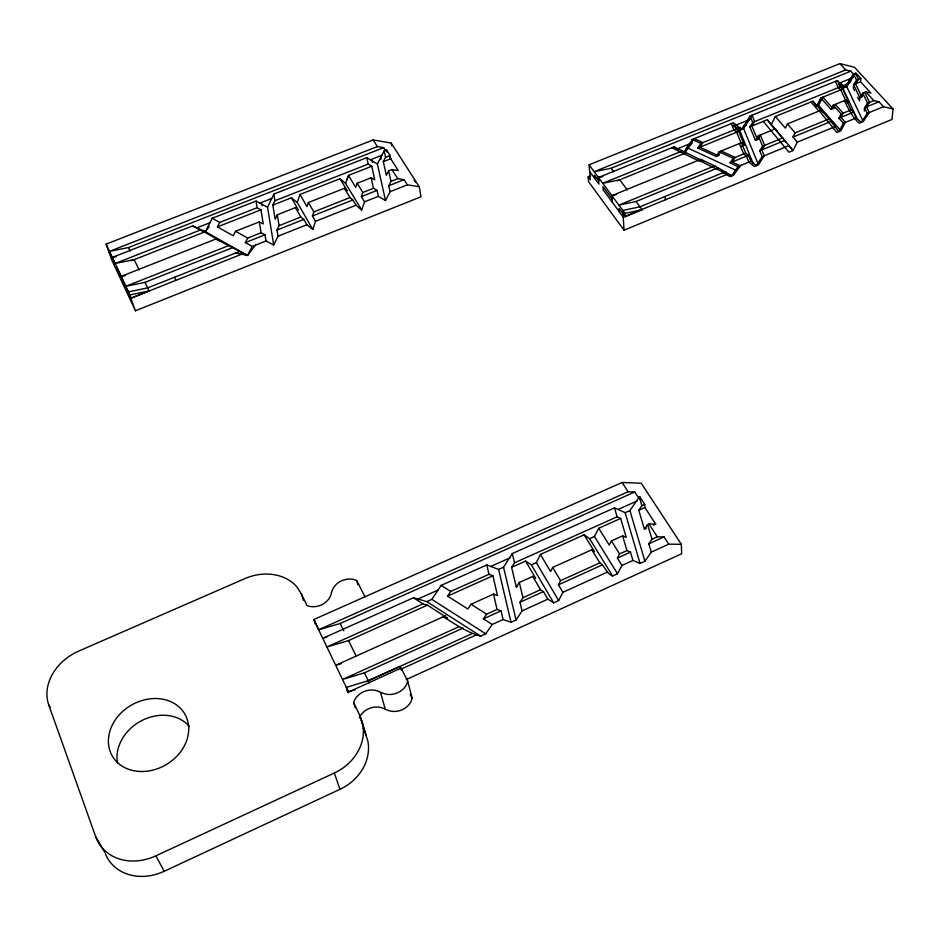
<?xml version="1.0" encoding="UTF-8"?>
<svg xmlns="http://www.w3.org/2000/svg" width="940" height="940" viewBox="0 0 940 940"><rect width="100%" height="100%" fill="white"/><g stroke="black" fill="none" stroke-linecap="round" stroke-linejoin="round"><path stroke-width="1.41" d="M737.512 126.136L737.5 127.805L738.887 127.252M745.831 122.752L745.808 124.433L744.421 124.996M841.1 84.06L840.983 85.752L842.334 85.211M849.079 82.462L849.196 80.769M847.727 83.014L850.43 81.921L850.653 78.525M859.524 101.062L859.771 97.666L862.755 93.154L865.869 91.885L870.957 93.095L860.57 81.815L860.817 78.408L855.905 73.085L853.591 74.025L844.813 87.49L837.352 80.605L750.05 116.019L741.625 129.473L733.376 122.776L692.228 139.461L683.298 153.197L692.286 142.821L677.035 149.013L673.874 146.91L598.463 177.496L598.956 184.123L589.627 171.456M864.283 111.096L864.553 107.701L867.55 103.177L873.859 100.592L878.947 101.79L883.482 106.713L893 108.946L892.025 119.427L624.043 230.194L588.558 181.714L588.17 176.814L590.637 175.815M406.197 679.596L681.653 553.778L681.347 544.307L641.233 483.219L622.08 482.478L313.713 619.554L348.552 692.005L401.122 668.082L407.702 681.053L412.108 698.15L411.403 700.7A17.108 14.829 -18.8 0 1 389.383 710.816L385.271 709.289A17.296 15.052 -21 0 0 359.303 717.808M407.702 681.053L406.997 683.615A17.343 14.934 -18.4 0 1 384.636 693.837L380.477 692.298A17.543 15.169 -20.5 0 0 354.133 700.899L353.64 702.58L355.226 707.773M339.998 178.718L347.26 190.738L344.404 188.317L308.379 202.535L313.819 211.9L312.433 216L315.511 221.323L312.762 229.478L297.287 202.511L299.966 194.463L339.998 178.718L345.638 183.464L361.677 210.008L364.567 201.83L378.362 196.366L385.506 200.537L390.065 191.713L388.725 185.768L391.005 181.338L388.631 170.868L391.945 169.564L398.278 170.587L389.325 156.534M308.379 202.535L307.004 206.636L299.966 194.463M347.024 179.493L347.964 176.802M345.638 183.464L348.458 175.392L371.758 166.239L374.755 179.881L371.171 177.754L357.2 183.265L355.755 187.377L348.458 175.392M364.567 201.83L361.383 196.601L362.84 192.488L373.462 188.282L377.058 190.397L378.362 196.366M235.811 252.954L247.514 255.445L252.226 246.445L265.985 240.981L273.728 245.011L267.536 207.258L273.81 194.098L366.8 157.662L377.41 164.065L385.506 200.537M272.823 205.132L291.412 197.823L298.415 210.031L295.43 207.634L277.288 214.79L275.173 219.208L272.823 205.132L274.926 200.725L273.81 194.098M273.728 245.011L278.005 236.21L276.983 230.053L279.121 225.635L277.288 214.79M517.259 586.63L516.319 587.053L511.595 567.384L525.613 561.086L531.405 564.834L536.329 562.625L540.429 554.436L584.116 534.825L589.58 538.679L612.61 575.997L617.521 573.753L621.963 565.457L632.925 560.463L640.058 563.483L644.934 561.262L651.303 552.109L668.763 544.166L681.347 544.307M203.087 231.17L205.425 231.675L212.229 218.233L256.056 201.054L267.536 207.258M584.116 534.825L594.55 551.733L591.777 549.783L552.685 567.419L550.582 571.579L540.429 554.436M782.092 137.639L771.153 124.762L775.336 116.501L812.924 101.203L823.076 112.671L821.255 110.109L787.45 123.915L785.311 128.122L775.336 116.501M217.41 226.916L219.702 222.416L257.113 207.728L260.968 209.796L263.235 223.92L259.358 221.863L235.529 231.263L233.214 235.775L217.41 226.916L260.968 209.796M377.41 164.065L384.096 150.882L386.563 149.906L390.123 155.488L390.746 158.766L383.309 161.692L386.363 175.287L388.631 170.868M383.309 161.692L385.553 157.286L384.096 150.882M516.319 587.053L519.291 582.483L532.745 576.42L540.524 589.732L543.449 591.613L547.867 599.156L553.66 602.846L558.642 600.578L562.884 592.329L558.431 584.809L560.557 580.65L599.837 562.848C605.243 566.15 606.218 573.635 612.61 575.997M763.292 121.401L788.966 152.198L793.019 150.529L797.332 142.151L792.984 137.076L795.146 132.857L829.08 118.945L838.915 131.624L843.345 123.222L856.281 117.911L861.263 122.412L867.256 113.388L883.482 106.713M847.058 102.871L848.867 102.131L842.745 89.065L820.855 97.971L816.555 106.244L812.924 101.203M252.226 246.445L245.352 242.591L247.702 238.079L261.097 232.768L264.986 234.812L265.985 240.981M815.897 106.514L818.54 105.433L822.841 97.173L833.04 108.605L834.697 105.445M589.58 538.679L594.433 536.493L598.721 528.268L620.67 518.422L626.216 537.433L622.633 535.859L611.435 540.911L609.238 545.094L598.721 528.268M820.855 97.971L831.054 109.416L833.251 105.198L846.364 99.84L848.867 102.131M843.345 123.222L838.903 118.229L841.124 114.01L851.088 109.921L853.602 112.201L856.281 117.911M621.963 565.457L617.357 558.09L619.577 553.907L626.898 550.582L630.493 552.121L632.925 560.463M734.116 125.843L739.616 130.284L743.634 128.651L752.059 115.197L754.714 121.542L751.883 126.042L757.464 139.508L760.319 134.996L764.655 145.371L761.776 149.883L764.22 155.77L758.451 164.782L754.374 166.462L748.839 162.091L746.431 156.181L743.658 153.972L739.416 143.526M758.227 139.19L755.431 140.342L749.861 126.865L752.693 122.365L849.349 83.12M755.431 140.342L758.286 135.83L775.3 128.874L793.019 150.529L788.472 145.16M741.59 145.994L744.233 144.913L738.734 131.388L735.973 129.156L700.852 143.432L697.844 148.026L716.057 156.439L719.112 151.822L741.472 142.692L745.702 153.138L748.487 155.335L750.895 161.245L756.418 165.616L762.164 156.616L759.732 150.729L762.61 146.205L782.961 137.863M326.791 637.144L322.749 638.331L413.447 597.769L426.807 601.624L431.836 599.368L441.142 585.385L486.814 564.964L498.611 569.428L503.546 567.208L512.288 553.566L614.513 507.847L625.135 512.688L629.918 510.538L639.635 496.602L644.734 504.416L644.911 507.541L655.709 524.109L653.347 525.178M511.595 567.384L514.533 562.813L617.11 516.812L620.67 518.422M685.342 152.362L694.272 138.638L702.909 142.598L699.9 147.192L718.113 155.593L721.168 150.988L735.209 157.438L732.119 162.056L740.05 165.71L733.87 174.911L729.757 176.603L723.612 172.466L698.62 160.2M839.126 84.859L842.851 88.29L846.775 86.692L855.553 73.226L858.502 79.348L855.541 83.86L861.757 96.867L863.237 94.599M860.817 78.408L856.528 80.159L853.579 84.659L853.344 88.055L854.577 90.651M413.447 597.769L422.965 603.891L427.43 605.16L447.593 618.097L443.151 616.84C455.289 624.054 466.91 632.479 480.646 636.11L485.721 633.795L492.219 624.466L503.065 619.53L511.019 622.28L516.06 619.977L522.053 610.894L519.973 602.258L522.969 597.687L540.524 589.732M750.895 161.245L737.994 166.556L730.063 162.902L733.153 158.284L745.702 153.138M447.581 596.125L450.718 591.436L488.953 574.293L492.924 575.762L497.507 595.549L493.524 594.115L470.999 604.279L467.803 608.967L447.581 596.125L492.924 575.762M893 108.946L854.472 67.257L839.914 63.614L589.11 164.817L622.809 210.442L639.94 206.8L722.602 172.878L731.814 175.757L737.994 166.556M646.438 528.303L644.441 529.197L638.765 510.291L641.891 505.697L644.734 504.416M644.441 529.197L647.59 524.602L652.008 539.207L648.811 543.813L651.303 552.109M492.219 624.466L483.383 618.861L486.626 614.161L497.06 609.437L501.055 610.847L503.065 619.53M108.5 250.475L114.692 263.729L112.342 257.384L192.677 225.894L205.425 231.675L208.527 227.597M123.551 282.705L121.213 276.372L215.883 239.018L247.514 255.445L255.504 245.14M727.889 173.924L731.814 175.757L741.061 165.299M105.28 853.579A49.056 41.172 -34.8 0 0 164.195 871.274L339.939 789.33A46.788 40.596 -25 0 0 367.869 741.037L359.903 715.622L353.64 702.58M364.955 596.771L356.742 580.567L354.31 579.592A16.744 13.877 -17.9 0 0 332.784 589.11L331.385 592.87A16.744 13.795 -19.3 0 1 308.52 606.136L306.957 605.489L301.235 593.587L296.676 586.678A45.097 36.93 -22 0 0 244.964 578.582L78.76 651.067A47.035 37.577 -29.4 0 0 48.739 704.871L95.715 836.764A49.75 41.525 -34.1 0 0 155.887 855.823L334.346 773.021A47.447 40.913 -24.5 0 0 362.77 724.305L359.903 715.622M366.917 681.453L471.904 633.701M522.053 610.894L547.867 599.156M562.884 592.329L607.158 572.178M400.393 669.456L476.286 634.911M458.697 626.827L342.524 679.479L364.379 672.84L463.115 628.049M652.008 539.207L657.295 536.811L664.039 536.904L668.763 544.166M483.383 618.861L501.055 610.847M519.973 602.258L543.449 591.613M558.431 584.809L602.587 564.787M617.357 558.09L630.493 552.121M648.811 543.813L664.039 536.904M445.701 615.688L335.721 665.309L341.161 663.675M655.709 524.109L648.976 523.98L647.284 525.061M422.965 603.891L326.897 646.967L348.54 640.575L427.43 605.16M638.765 510.291L644.911 507.541M313.937 619.46L318.625 629.765L628.084 491.738L634.77 491.973L638.377 497.519M318.625 629.765L340.151 623.502L634.77 491.973M417.924 599.062L438.028 590.062M490.762 566.456L510.291 557.714M618.073 509.468L637.003 500.997M619.295 211.747L619.096 208.445L625.3 216.741L642.196 209.702L635.981 201.513L618.884 205.132L714.682 165.851L731.814 175.757M635.981 201.513L717.772 167.943M730.063 162.902L748.487 155.335M759.732 150.729L784.888 140.401M792.984 137.076L830.889 121.519M838.903 118.229L853.602 112.201M878.947 101.79L864.553 107.701L867.256 113.388M722.602 172.878L725.68 171.621M762.164 156.616L789.224 145.488M797.332 142.151L835.331 126.524M727.219 174.323L623.255 217.128L603.233 189.927L602.998 186.625L612.093 198.951M612.304 202.253L611.87 195.638L700.676 159.354L714.682 165.851M716.057 156.439L719.124 155.182M831.054 109.416L834.826 107.877M862.497 96.562L859.771 97.666L853.579 84.659L860.57 81.815M700.676 159.354L703.802 161.445L682.475 150.905L602.763 183.312L619.73 179.81L627.239 189.845M736.702 128.909L740.779 127.252M743.493 126.148L746.207 125.044M617.157 180.868L685.624 153.008M697.844 148.026L738.734 131.388M749.861 126.865L767.31 119.768L777.239 131.424L775.3 128.874M819.445 100.192L822.148 99.088M850.794 71.193L845.718 69.936L594.197 171.714L611.106 168.284L850.794 71.193L853.72 74.377M733.482 126.101L750.002 119.392M839.855 82.908L853.356 77.433M686.27 148.638L687.786 148.015L736.431 170.528M128.192 292.646L127.029 289.485L131.118 298.18L149.166 290.918L145.03 282.353L125.854 286.312L228.009 245.869M135.419 310.788L421.014 196.777L419.228 186.708L391.193 143.068L373.18 139.954L106.138 244.118L111.778 260.075L135.419 310.788L128.451 291.882L106.138 244.118M278.005 236.21L306.851 224.754L312.762 229.478M315.511 221.323L356.025 205.226L361.677 210.008M390.065 191.713L407.361 184.839L419.228 186.708M241.674 254.211L130.813 298.274L116.36 266.643L122.388 279.544M279.121 225.635L300.823 217.046L303.796 219.431L306.851 224.754M313.819 211.9L349.997 197.576L352.853 199.985L356.025 205.226M391.005 181.338L397.738 178.682L404.071 179.681L407.361 184.839M145.03 282.353L232.251 247.784M245.352 242.591L264.986 234.812M276.983 230.053L303.796 219.431M312.433 216L352.853 199.985M361.383 196.601L377.058 190.397M388.725 185.768L404.071 179.681M131.118 298.18L128.451 291.882L147.674 287.875L239.101 251.662M131.647 260.639L204.391 232.039L220.136 240.934L215.883 239.018M383.661 147.65L377.375 146.581L109.51 251.333L128.428 247.572L383.661 147.65L385.788 150.976M196.942 227.833L209.949 222.733M259.898 203.134L271.719 198.505M370.36 159.8L381.863 155.288M204.391 232.039L200.126 230.112L115.185 263.47L134.197 259.64L139.096 269.897M274.926 200.725L368.21 164.101L371.758 166.239M385.553 157.286L390.123 155.488M207.693 227.21L209.314 226.575M379.631 159.683L381.064 159.118L380.747 157.485M355.367 689.725L348.505 691.828L346.343 687.41L368.257 680.713L399.629 666.53L401.321 669.879M624.043 230.194L622.809 210.442L625.053 213.368L642.196 209.702M611.87 195.638L616.135 194.745M129.92 294.937L149.166 290.918M598.463 177.496L602.705 176.626M121.213 276.372L125.302 275.538M112.342 257.384L116.407 256.561M692.228 139.461L700.852 143.432M719.112 151.822L733.153 158.284M673.874 146.91L682.475 150.905M671.818 147.744L699.137 161.081M212.229 218.233L219.702 222.416M235.529 231.263L247.702 238.079M205.425 231.675L247.514 255.445M192.677 225.894L200.126 230.112M441.142 585.385L450.718 591.436M470.999 604.279L486.626 614.161M431.836 599.368L485.721 633.795M426.807 601.624L480.646 636.11M532.745 576.42L535.683 578.312L525.613 561.086M741.472 142.692L744.233 144.913M291.412 197.823L297.287 202.511M842.745 89.065L840.243 86.774L837.352 80.605M839.914 63.614L845.718 69.936M865.869 91.885L873.859 100.592M835.249 104.387L843.133 113.188L840.9 117.406L845.354 122.4L840.912 130.789L836.906 132.446L819.245 110.92M833.251 105.198L841.124 114.01M821.255 110.109L829.08 118.945M810.938 102.013L819.234 111.402M818.54 105.433L839.984 129.732M787.45 123.915L795.146 132.857M783.913 139.79L785.734 141.94M767.31 119.768L771.153 124.762M611.106 168.284L613.679 171.738M598.71 180.809L594.444 175.028L594.691 178.341M588.17 176.814L590.261 179.669L589.11 164.817M622.08 482.478L628.084 491.738M648.976 523.98L657.295 536.811M414.105 180.163L415.562 182.442M373.18 139.954L377.375 146.581M391.945 169.564L397.738 178.682M611.435 540.911L619.577 553.907M594.433 536.493L617.521 573.753M591.777 549.783L599.837 562.848M357.2 183.265L362.84 192.488M344.404 188.317L349.997 197.576M552.685 567.419L560.557 580.65M536.329 562.625L558.642 600.578M531.405 564.834L553.66 602.846M95.715 836.764L104.81 852.333M295.43 207.634L300.823 217.046M48.739 704.871L50.173 707.432M155.887 855.823L164.195 871.274M410.24 694.448L412.108 698.15M369.349 682.91L364.379 672.84M340.151 623.502L343.735 630.787M348.54 640.575L356.201 656.179M348.364 692.58L347.271 690.383L347.859 692.286M864.73 92.343L869.535 102.366L866.539 106.89L869.253 112.565L863.249 121.589L859.266 123.234C852.239 117.242 848.491 108.805 844.379 100.662M348.352 692.627L347.271 690.383L348.012 692.216M363.157 728.535L365.026 732.413M853.591 74.025L856.528 80.159M862.755 93.154L867.55 103.177M128.428 247.572L130.155 251.18M849.266 79.477L850.43 81.921M857.668 97.161L858.902 99.758M846.775 86.692L862.638 120.296M842.851 88.29L857.445 119.345M846.364 99.84L851.088 109.921M846.27 101.638L840.771 89.876L838.257 87.573L835.378 81.404M113.517 260.568L110.697 254.517L111.872 257.689M750.05 116.019L752.693 122.365M758.286 135.83L762.61 146.205M743.634 128.651L757.91 163.442M739.616 130.284L753.281 163.783M733.376 122.776L735.973 129.156M741.096 143.044L736.702 132.223L733.94 129.99L731.343 123.598M334.346 773.021L339.939 789.33M174.64 277.23L175.721 280.425M301.235 593.587L303.409 600.355M314.677 621.81L315.429 624.148M361.113 719.264L366.212 736.032M639.212 496.802L641.891 505.697M629.918 510.538L644.934 561.262M625.135 512.688L640.058 563.483M614.513 507.847L617.11 516.812M622.633 535.859L626.898 550.582M380.477 692.298L385.271 709.289M356.742 580.567L357.87 584.657M261.813 204.168L262.248 205.778M401.122 668.082L401.627 670.009M512.288 553.566L514.533 562.813M519.291 582.483L522.969 597.687M503.546 567.208L516.06 619.977M498.611 569.428L511.019 622.28M486.814 564.964L488.953 574.293M493.524 594.115L497.06 609.437M366.8 157.662L368.21 164.101M371.171 177.754L373.462 188.282M372.123 160.869L372.452 162.503M386.563 149.906L386.986 152.104M391.193 143.068L391.71 145.817M256.056 201.054L257.113 207.728M259.358 221.863L261.097 232.768M625.053 213.368L625.3 216.741M639.635 496.602L639.764 498.694M665.238 196.448L665.367 199.785M687.751 146.346L687.786 148.015M117.488 763.022A41.337 34.216 -30.7 0 1 141.999 720.463A41.337 34.216 -30.7 0 1 189.387 726.502M400.135 668.481L399.629 666.53L400.146 668.493M140.929 771.493A41.912 34.474 -30.1 0 0 186.52 717.455A41.912 34.474 -30.1 0 0 118.205 716.08A41.912 34.474 -30.1 0 0 140.929 771.493"/></g></svg>
